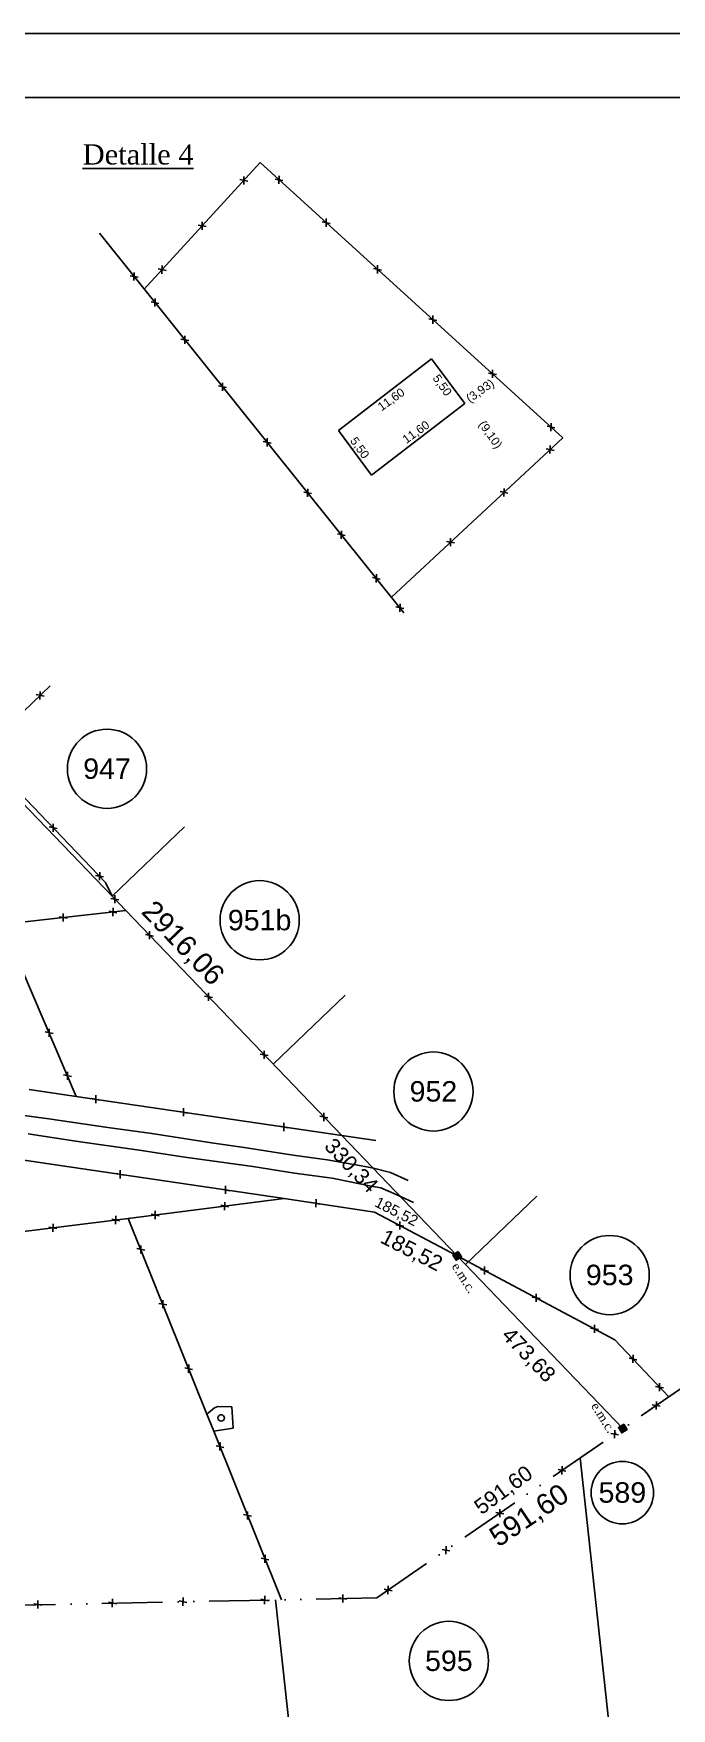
# Model space of a CAD drawing. Header units: feet. Extents: x 1554 to 7460, y 4629 to 11811.
# Drawn here: x 4259.9 to 4386.2, y 4797.4 to 5129.2 of the extents above; entities that cross this region are included whole.
import ezdxf
from ezdxf.enums import TextEntityAlignment as Align

# ---------------------------------------------------------------- set-up
doc = ezdxf.new("R2010")
doc.units = ezdxf.units.FT
doc.header["$MEASUREMENT"] = 0
doc.linetypes.add('ACAD_ISO12W100', pattern=[21, 12, -3, 0, -3, 0, -3])
doc.layers.get('0').update_dxf_attribs({"linetype": 'CONTINUOUS'})
for name, color, linetype in [('Accesiones 0', 1, 'CONTINUOUS'), ('Alambrado', 1, 'CONTINUOUS'), ('Canal', 2, 'CONTINUOUS'), ('CARATULA', 7, 'CONTINUOUS'), ('CROQUIS', 2, 'CONTINUOUS'), ('Edificaciòn', 1, 'CONTINUOUS'), ('MEDICION', 2, 'CONTINUOUS'), ('Seccion', 6, 'ACAD_ISO12W100'), ('Subdivision', 5, 'CONTINUOUS'), ('Tanques', 140, 'CONTINUOUS')]:
    doc.layers.add(name, color=color, linetype=linetype)
doc.styles.add('ARIAL', font='arial.ttf')
doc.styles.add('Time New Roman', font='times.ttf')
doc.styles.add('Times New Roman', font='times.ttf')

msp = doc.modelspace()

# ---------------------------------------------------------------- hatches: boundary and pattern name
h = msp.add_hatch()
h.set_pattern_fill('ANSI31', color=1, scale=0.025, angle=32.04493, style=0)
h.set_pattern_definition([(77.044927, (4049.44803, 5276.548045), (-0.077354601, 0.01779484), [])])
h.paths.add_polyline_path([(4343.983, 4887.91), (4342.914, 4887.241), (4343.567, 4886.198), (4344.635, 4886.867)])
h = msp.add_hatch()
h.set_pattern_fill('ANSI31', color=1, scale=0.025, angle=32.04493, style=0)
h.set_pattern_definition([(77.044927, (4082.23867, 5242.365284), (-0.077354601, 0.01779484), [])])
h.paths.add_polyline_path([(4376.773, 4853.727), (4375.705, 4853.058), (4376.358, 4852.015), (4377.426, 4852.684)])

# ---------------------------------------------------------------- linework, layer by layer
at = {"color": 1}
for p, q in [((4302.299, 5099.927, 203.795), (4300.729, 5100.236, 203.795)), ((4301.501, 5099.281, 203.795), (4301.527, 5100.881, 203.795)), ((4309.271, 5100.039, 203.702), (4307.701, 5100.348, 203.702)), ((4308.473, 5099.393, 203.702), (4308.499, 5100.993, 203.702)), ((4317.813, 5090.902, 203.726), (4317.839, 5092.502, 203.726)), ((4294.055, 5090.916, 204.056), (4292.485, 5091.225, 204.056)), ((4293.256, 5090.27, 204.056), (4293.283, 5091.87, 204.056)), ((4318.611, 5091.547, 203.726), (4317.041, 5091.856, 203.726)), ((4286.117, 5082.24, 204.307), (4284.547, 5082.549, 204.307)), ((4285.318, 5081.594, 204.307), (4285.345, 5083.194, 204.307)), ((4328.772, 5082.309, 203.752), (4327.202, 5082.618, 203.752)), ((4327.974, 5081.664, 203.752), (4328.001, 5083.264, 203.752)), ((4280.57, 5080.899, 203.88), (4279, 5081.208, 203.88)), ((4279.771, 5080.254, 203.88), (4279.798, 5081.854, 203.88)), ((4284.721, 5075.725, 203.882), (4283.151, 5076.034, 203.882)), ((4283.923, 5075.08, 203.882), (4283.95, 5076.68, 203.882)), ((4339.743, 5072.336, 203.781), (4338.173, 5072.645, 203.781)), ((4338.945, 5071.69, 203.781), (4338.971, 5073.29, 203.781)), ((4289.836, 5067.711, 203.885), (4289.862, 5069.311, 203.885)), ((4290.634, 5068.356, 203.885), (4289.064, 5068.665, 203.885)), ((4350.746, 5060.962, 203.811), (4350.772, 5062.562, 203.811)), ((4298.096, 5059.057, 203.889), (4296.526, 5059.366, 203.889)), ((4297.297, 5058.412, 203.889), (4297.324, 5060.012, 203.889)), ((4351.544, 5061.607, 203.811), (4349.974, 5061.916, 203.811)), ((4363.134, 5051.071, 203.841), (4361.564, 5051.38, 203.841)), ((4362.335, 5050.426, 203.841), (4362.362, 5052.025, 203.841)), ((4306.937, 5048.038, 203.893), (4305.367, 5048.347, 203.893)), ((4306.139, 5047.393, 203.893), (4306.166, 5048.993, 203.893)), ((4362.939, 5046.611, 203.851), (4361.369, 5046.92, 203.851)), ((4362.14, 5045.966, 203.851), (4362.167, 5047.565, 203.851)), ((4314.953, 5038.049, 203.897), (4313.383, 5038.358, 203.897)), ((4314.155, 5037.404, 203.897), (4314.181, 5039.003, 203.897)), ((4353.817, 5038.126, 203.867), (4352.247, 5038.435, 203.867)), ((4353.018, 5037.48, 203.867), (4353.045, 5039.08, 203.867)), ((4321.613, 5029.749, 203.9), (4320.043, 5030.058, 203.9)), ((4320.815, 5029.103, 203.9), (4320.841, 5030.703, 203.9)), ((4343.228, 5028.276, 203.885), (4341.658, 5028.585, 203.885)), ((4342.43, 5027.63, 203.885), (4342.456, 5029.23, 203.885)), ((4328.546, 5021.109, 203.903), (4326.976, 5021.418, 203.903)), ((4327.747, 5020.463, 203.903), (4327.774, 5022.063, 203.903)), ((4332.423, 5014.637, 203.906), (4332.45, 5016.236, 203.906)), ((4333.221, 5015.282, 203.906), (4331.651, 5015.591, 203.906)), ((4261.956, 4997.916, -35.091), (4260.386, 4998.225, -35.091)), ((4261.158, 4997.271, -35.091), (4261.185, 4998.871, -35.091)), ((4264.559, 4971.716, 0.217), (4262.989, 4972.025, 0.217)), ((4263.76, 4971.071, 0.217), (4263.787, 4972.671, 0.217)), ((4272.95, 4961.477, 0.217), (4272.977, 4963.077, 0.217)), ((4273.748, 4962.123, 0.217), (4272.178, 4962.432, 0.217)), ((4276.774, 4957.558, 0), (4275.204, 4957.867, 0)), ((4275.976, 4956.913, 0), (4276.002, 4958.512, 0)), ((4266.544, 4953.932, 0.217), (4264.974, 4954.241, 0.217)), ((4265.745, 4953.287, 0.217), (4265.772, 4954.887, 0.217)), ((4276.398, 4955.03, 0.217), (4274.828, 4955.339, 0.217)), ((4275.599, 4954.385, 0.217), (4275.626, 4955.984, 0.217)), ((4283.636, 4950.41, 0), (4282.066, 4950.719, 0)), ((4282.837, 4949.765, 0), (4282.864, 4951.364, 0)), ((4295.327, 4938.222, 0), (4293.758, 4938.531, 0)), ((4294.529, 4937.576, 0), (4294.556, 4939.176, 0)), ((4263.747, 4931.104, 0.217), (4262.177, 4931.413, 0.217)), ((4262.948, 4930.458, 0.217), (4262.975, 4932.058, 0.217)), ((4306.351, 4926.73, 0), (4304.781, 4927.039, 0)), ((4305.553, 4926.085, 0), (4305.579, 4927.685, 0)), ((4266.578, 4921.948, 0.217), (4266.605, 4923.547, 0.217)), ((4267.376, 4922.593, 0.217), (4265.806, 4922.902, 0.217)), ((4273.015, 4917.931, 0), (4271.445, 4918.24, 0)), ((4272.217, 4917.285, 0), (4272.244, 4918.885, 0)), ((4290.357, 4915.368, 0), (4288.787, 4915.677, 0)), ((4289.559, 4914.723, 0), (4289.586, 4916.323, 0)), ((4309.413, 4911.789, 0), (4309.44, 4913.389, 0)), ((4318.158, 4914.422, 0), (4316.588, 4914.731, 0)), ((4317.359, 4913.777, 0), (4317.386, 4915.377, 0)), ((4310.211, 4912.434, 0), (4308.641, 4912.743, 0)), ((4277.836, 4903.065, -0.316), (4276.266, 4903.374, -0.316)), ((4277.038, 4902.42, -0.316), (4277.065, 4904.019, -0.316)), ((4298.693, 4899.983, -0.315), (4297.123, 4900.292, -0.315)), ((4297.895, 4899.338, -0.315), (4297.921, 4900.937, -0.315)), ((4298.512, 4896.772, 0.089), (4296.942, 4897.081, 0.089)), ((4297.714, 4896.127, 0.089), (4297.74, 4897.727, 0.089)), ((4316.587, 4897.331, -0.128), (4315.017, 4897.64, -0.128)), ((4315.789, 4896.685, -0.128), (4315.815, 4898.285, -0.128)), ((4263.713, 4891.816, 0.089), (4263.739, 4893.416, 0.089)), ((4276.928, 4894.023, 0.089), (4275.358, 4894.332, 0.089)), ((4276.13, 4893.377, 0.089), (4276.156, 4894.977, 0.089)), ((4284.756, 4895.017, 0.089), (4283.186, 4895.326, 0.089)), ((4283.958, 4894.371, 0.089), (4283.984, 4895.971, 0.089)), ((4332.409, 4892.284, -0.128), (4332.436, 4893.884, -0.128)), ((4264.511, 4892.462, 0.089), (4262.941, 4892.771, 0.089)), ((4333.208, 4892.93, -0.128), (4331.638, 4893.239, -0.128)), ((4281.902, 4888.19, 0.104), (4280.332, 4888.499, 0.104)), ((4281.104, 4887.544, 0.104), (4281.13, 4889.144, 0.104)), ((4349.946, 4884.038, 0.015), (4348.376, 4884.347, 0.015)), ((4349.148, 4883.393, 0.015), (4349.174, 4884.992, 0.015)), ((4286.253, 4877.357, 0.104), (4284.683, 4877.666, 0.104)), ((4285.455, 4876.712, 0.104), (4285.482, 4878.311, 0.104)), ((4360.178, 4878.603, 0.044), (4358.608, 4878.912, 0.044)), ((4359.38, 4877.957, 0.044), (4359.406, 4879.557, 0.044)), ((4370.946, 4871.813, 0.077), (4370.973, 4873.413, 0.077)), ((4371.745, 4872.458, 0.077), (4370.175, 4872.767, 0.077)), ((4379.369, 4866.503, 0.089), (4377.799, 4866.812, 0.089)), ((4378.571, 4865.857, 0.089), (4378.598, 4867.457, 0.089)), ((4291.389, 4864.572, 0.104), (4289.819, 4864.881, 0.104)), ((4290.59, 4863.927, 0.104), (4290.617, 4865.527, 0.104)), ((4384.628, 4860.904, 0.089), (4383.058, 4861.213, 0.089)), ((4383.83, 4860.259, 0.089), (4383.857, 4861.859, 0.089)), ((4383.976, 4857.275, 0.08), (4382.406, 4857.584, 0.08)), ((4383.178, 4856.629, 0.08), (4383.205, 4858.229, 0.08)), ((4375.729, 4851.601, -0.128), (4374.16, 4851.91, -0.128)), ((4374.931, 4850.956, -0.128), (4374.958, 4852.556, -0.128)), ((4297.582, 4849.138, 0.104), (4296.012, 4849.447, 0.104)), ((4296.783, 4848.492, 0.104), (4296.81, 4850.092, 0.104)), ((4365.312, 4844.435, -0.128), (4363.743, 4844.744, -0.128)), ((4364.514, 4843.79, -0.128), (4364.541, 4845.39, -0.128)), ((4352.182, 4835.306, -0.128), (4352.208, 4836.906, -0.128)), ((4303.043, 4835.52, 0.104), (4301.473, 4835.829, 0.104)), ((4302.244, 4834.875, 0.104), (4302.271, 4836.474, 0.104)), ((4352.98, 4835.951, -0.128), (4351.41, 4836.26, -0.128)), ((4306.503, 4826.89, 0.104), (4304.933, 4827.199, 0.104)), ((4305.705, 4826.245, 0.104), (4305.732, 4827.845, 0.104)), ((4342.34, 4828.632, -0.128), (4340.77, 4828.941, -0.128)), ((4341.542, 4827.987, -0.128), (4341.568, 4829.586, -0.128)), ((4330.866, 4820.739, -0.128), (4329.296, 4821.048, -0.128)), ((4330.068, 4820.093, -0.128), (4330.095, 4821.693, -0.128)), ((4261.498, 4817.87, -0.031), (4259.928, 4818.179, -0.031)), ((4260.7, 4817.225, -0.031), (4260.727, 4818.824, -0.031)), ((4276.281, 4818.16, -0.031), (4274.711, 4818.469, -0.031)), ((4275.482, 4817.515, -0.031), (4275.509, 4819.115, -0.031)), ((4290.255, 4818.435, -0.031), (4288.685, 4818.743, -0.031)), ((4289.457, 4817.789, -0.031), (4289.483, 4819.389, -0.031)), ((4306.433, 4818.752, -0.031), (4304.863, 4819.061, -0.031)), ((4305.635, 4818.107, -0.031), (4305.661, 4819.706, -0.031)), ((4321.925, 4819.056, -0.031), (4320.355, 4819.365, -0.031)), ((4321.127, 4818.41, -0.031), (4321.153, 4820.01, -0.031))]:
    msp.add_line(p, q, dxfattribs=at)
at = {"color": 2, "elevation": 0}
for points in [[(4343.983, 4887.91), (4344.635, 4886.867), (4343.567, 4886.198), (4342.914, 4887.241)], [(4376.773, 4853.727), (4377.426, 4852.684), (4376.358, 4852.015), (4375.705, 4853.058)]]:
    msp.add_lwpolyline(points, close=True, dxfattribs=at)
at = {"color": 3}
for centre, radius in [((4274.432, 4983.537, -99.861), 7.845), ((4304.649, 4953.547, -99.861), 7.845), ((4339.064, 4919.626, -99.861), 7.845), ((4373.964, 4883.267, -99.861), 7.845), ((4376.476, 4840.176, -99.861), 6.18), ((4342.124, 4806.854, -99.861), 7.845)]:
    msp.add_circle(centre, radius, dxfattribs=at)
at = {"layer": 'Alambrado'}
for p, q in [((4304.736, 5103.602, 203.693), (4281.803, 5078.538, 204.419)), ((4364.675, 5049.111, 203.847), (4304.736, 5103.602, 203.693)), ((4333.231, 5014.446, 203.906), (4272.919, 5089.61, 203.877)), ((4330.743, 5017.547, 203.905), (4364.675, 5049.111, 203.847)), ((4257.537, 4953.171, 0.217), (4278.148, 4955.467, 0.217)), ((4268.334, 4918.661, 0.217), (4257.59, 4943.855, 0.217)), ((4309.484, 4898.427, 0.089), (4278.647, 4894.492, 0.089)), ((4278.647, 4894.492, 0.089), (4248.804, 4890.74, 0.089)), ((4294.212, 4855.745, 0.104), (4278.647, 4894.492, 0.104)), ((4375.012, 4870.461, 0.089), (4343.775, 4887.054, 0)), ((4385.659, 4859.127, 0.089), (4375.012, 4870.461, 0.089)), ((4294.212, 4855.745, 0.063), (4295.706, 4856.941, 0.063)), ((4295.706, 4856.941, 0.063), (4296.388, 4857.211, 0.063)), ((4296.388, 4857.211, 0.063), (4299.16, 4857.2, 0.063)), ((4299.16, 4857.2, 0.063), (4299.416, 4852.958, 0.063)), ((4295.56, 4852.377, 0.104), (4294.212, 4855.745, 0.104)), ((4299.416, 4852.958, 0.063), (4295.56, 4852.377, 0.063)), ((4308.956, 4818.971, 0.104), (4295.56, 4852.377, 0.104))]:
    msp.add_line(p, q, dxfattribs=at)
at = {"layer": 'Alambrado', "color": 2}
for p, q in [((4249.449, 4986.826, 0.217), (4274.147, 4961.041, 0.217)), ((4274.147, 4961.041, 0.217), (4275.436, 4958.287, 0.217))]:
    msp.add_line(p, q, dxfattribs=at)
at = {"layer": 'Canal'}
for p, q in [((4258.021, 4914.866, -0.058), (4262.883, 4914.195, -0.053)), ((4262.883, 4914.195, -0.053), (4274.614, 4912.473, -0.051)), ((4267.776, 4909.861, -0.094), (4258.788, 4911.25, -0.119)), ((4274.614, 4912.473, -0.051), (4283.327, 4911.278, -0.065)), ((4283.327, 4911.278, -0.065), (4295.145, 4909.428, -0.085)), ((4280.805, 4908.008, -0.065), (4267.776, 4909.861, -0.094)), ((4289.815, 4906.595, -0.088), (4280.805, 4908.008, -0.065)), ((4303.274, 4904.772, -0.137), (4289.815, 4906.595, -0.088)), ((4295.145, 4909.428, -0.085), (4301.589, 4908.508, -0.073)), ((4301.589, 4908.508, -0.073), (4311.258, 4907.027, -0.082)), ((4311.258, 4907.027, -0.082), (4318.025, 4906.088, -0.099)), ((4311.545, 4903.459, -0.103), (4303.274, 4904.772, -0.137)), ((4318.988, 4902.452, -0.119), (4311.545, 4903.459, -0.103)), ((4318.025, 4906.088, -0.099), (4324.401, 4904.986, -0.13)), ((4324.401, 4904.986, -0.13), (4327.185, 4904.426, -0.136)), ((4327.185, 4904.426, -0.136), (4330.592, 4903.612, -0.145)), ((4334.043, 4902.005, -0.155), (4330.592, 4903.612, -0.145)), ((4322.24, 4901.79, -0.155), (4318.988, 4902.452, -0.119)), ((4326.4, 4900.93, -0.123), (4322.24, 4901.79, -0.155)), ((4328.64, 4900.569, -0.123), (4326.4, 4900.93, -0.123)), ((4331.668, 4899.255, -0.135), (4328.64, 4900.569, -0.123)), ((4335.119, 4897.648, -0.146), (4331.668, 4899.255, -0.135))]:
    msp.add_line(p, q, dxfattribs=at)
at = {"layer": 'CARATULA', "color": 1, "linetype": 'Continuous'}
msp.add_line((4579.23, 5129.172, -0.145), (3579.23, 5129.172, -0.145), dxfattribs=at)
at = {"layer": 'CARATULA', "color": 8, "linetype": 'Continuous'}
msp.add_line((4569.23, 5116.496, -0.145), (3619.23, 5116.496, -0.145), dxfattribs=at)
at = {"layer": 'Edificaciòn'}
for p, q in [((4320.247, 5050.513, 0.417), (4338.71, 5064.726, 0.417)), ((4338.71, 5064.726, 0.417), (4345.282, 5055.905, 0.417)), ((4345.282, 5055.905, 0.417), (4326.819, 5041.692, 0.417)), ((4326.819, 5041.692, 0.417), (4320.247, 5050.513, 0.417))]:
    msp.add_line(p, q, dxfattribs=at)
at = {"layer": 'Seccion'}
for q in [(4394.409, 4865.146, 0.121), (3622.025, 4805.043, -0.027)]:
    msp.add_line((4327.825, 4819.341, -0.128), q, dxfattribs=at)
at = {"layer": 'Subdivision'}
for p, q in [((4209.871, 5026.608, 0), (4275.436, 4958.287, 0)), ((4275.436, 4958.287, 0), (4278.148, 4955.467, 0)), ((4278.148, 4955.467, 0), (4320.907, 4910.892, 0)), ((4343.775, 4887.054, 0), (4376.565, 4852.871, 0))]:
    msp.add_line(p, q, dxfattribs=at)
at = {"layer": 'Subdivision', "color": 2}
for p, q in [((4263.149, 4999.968, -41.023), (4249.449, 4986.826, 0.066)), ((4289.765, 4972.032, -42.755), (4275.436, 4958.287, 0.217)), ((4321.596, 4938.712, -42.885), (4307.339, 4925.036, -0.128)), ((4359.564, 4898.919, -42.566), (4345.414, 4885.345, -0.128)), ((4368.126, 4847.065, -0.128), (4373.711, 4795.243, -99.861)), ((4307.807, 4818.935, -0.125), (4310.599, 4793.024, -49.991))]:
    msp.add_line(p, q, dxfattribs=at)
at = {"layer": 'Subdivision', "color": 3}
for p, q in [((4268.334, 4918.661, -0.275), (4259.043, 4920.013, -0.263)), ((4320.907, 4910.892, 0), (4268.334, 4918.661, 0)), ((4320.907, 4910.892, 0), (4343.775, 4887.054, 0)), ((4309.484, 4898.427, -0.315), (4239.899, 4908.709, -0.318)), ((4327.391, 4895.757, -0.128), (4309.484, 4898.427, -0.128)), ((4343.775, 4887.054, -0.128), (4327.391, 4895.757, -0.128))]:
    msp.add_line(p, q, dxfattribs=at)
at = {"layer": 'Subdivision', "color": 1}
msp.add_line((4327.653, 4909.896, 0), (4320.907, 4910.892, 0), dxfattribs=at)
at = {"layer": 'Tanques'}
msp.add_circle((4297.033, 4854.97, 0.259), 0.637, dxfattribs=at)

# ---------------------------------------------------------------- texts
at = {"color": 1, "style": 'Time New Roman'}
for p in [(4342.622, 4885.031, -99.585), (4370.203, 4857.348, -99.585)]:
    msp.add_text('e.m.c.', height=1.8, rotation=302.04493, dxfattribs=at).set_placement(p)
at = {"layer": 'Accesiones 0', "char_height": 1.68, "attachment_point": 5, "style": 'ARIAL'}
for s, insert, rotation in [('5,50', (4340.702, 5059.44, 10.587), 305.57508), ('(3,93)', (4348.439, 5058.235, 10.587), 35.57508), ('11,60', (4330.771, 5056.576, 10.587), 35.57508), ('5,50', (4324.358, 5047.043, 10.587), 305.57508), ('11,60', (4335.685, 5050.123, 10.587), 35.57508), ('(9,10)', (4350.182, 5049.613, 10.587), 305.57508)]:
    msp.add_mtext(s, dxfattribs=dict(at, insert=insert, rotation=rotation))
at = {"layer": 'CROQUIS', "style": 'Times New Roman'}
msp.add_text('%%UDetalle 4', height=4, dxfattribs=at).set_placement((4280.593, 5103.224), align=Align.CENTER)
at = {"layer": 'MEDICION', "color": 3, "char_height": 4.0514, "width": 7.97874, "attachment_point": 5, "style": 'ARIAL'}
for s, insert in [('947', (4274.432, 4983.537, -99.861)), ('951b', (4304.649, 4953.547, -99.861)), ('952', (4339.064, 4919.626, -99.861)), ('953', (4373.964, 4883.267, -99.861)), ('589', (4376.476, 4840.176, -99.861)), ('595', (4342.124, 4806.854, -99.861))]:
    msp.add_mtext(s, dxfattribs=dict(at, insert=insert))
at = {"layer": 'MEDICION', "color": 3, "char_height": 4.0514, "width": 7.97874, "attachment_point": 1, "style": 'ARIAL'}
for s, insert, rotation in [('2916,06', (4283.94, 4957.883, 0), 313.82122), ('591,60', (4349.649, 4832.622, -0.128), 33.82256)]:
    msp.add_mtext(s, dxfattribs=dict(at, insert=insert, rotation=rotation))
at = {"layer": 'MEDICION', "color": 2, "attachment_point": 1, "style": 'ARIAL'}
for s, insert, char_height, width, rotation in [('330,34', (4319.449, 4910.725, -0.123), 3.0386, 7.97874, 313.85279), ('185,52', (4328.205, 4898.892, -30.044), 2.127, 5.58512, 332.9616), ('185,52', (4329.698, 4892.528, -0.123), 3.0386, 7.97874, 332.9616), ('473,68', (4354.571, 4873.251, -99.861), 3.0386, 7.97874, 313.85279), ('591,60', (4346.767, 4838.127, -99.861), 3.0386, 7.97874, 36.30575)]:
    msp.add_mtext(s, dxfattribs=dict(at, insert=insert, char_height=char_height, width=width, rotation=rotation))

doc.saveas('drawing.dxf')
